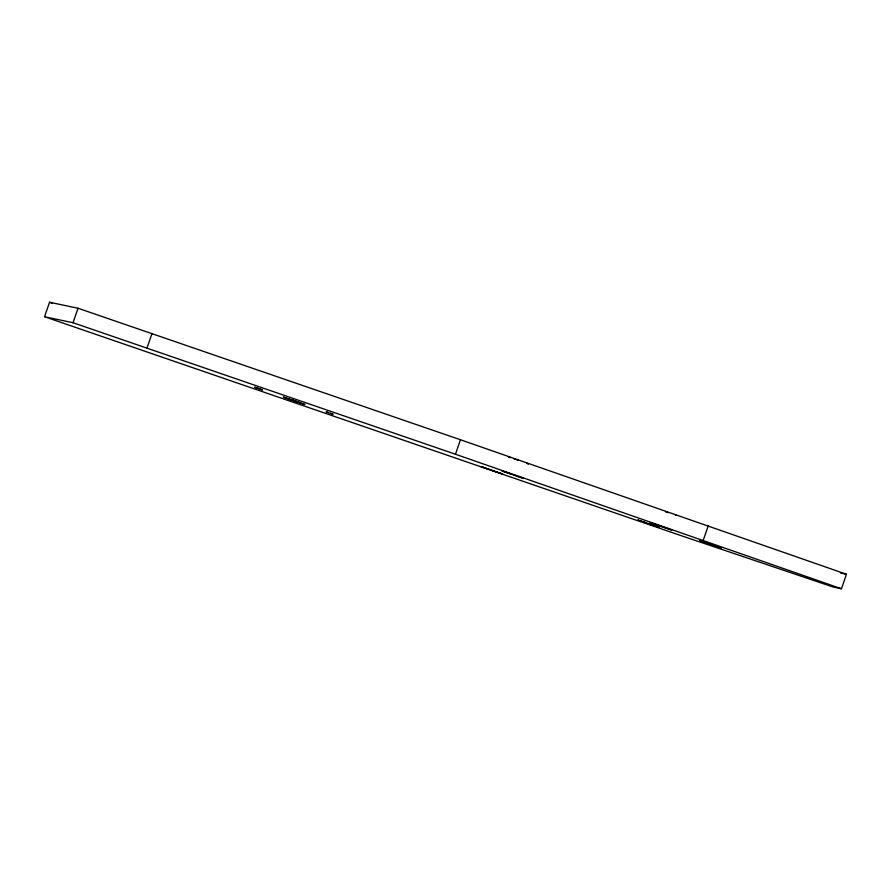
<?xml version="1.0" encoding="UTF-8"?>
<svg xmlns="http://www.w3.org/2000/svg" width="891" height="891" viewBox="0 0 891 891"><rect width="100%" height="100%" fill="white"/><g stroke="black" fill="none" stroke-linecap="round" stroke-linejoin="round"><path stroke-width="1.34" d="M44.55 316.739L49.54 302.249L78.018 308.241L460.458 439.753L846.45 574.261L841.46 588.751L832.985 586.969L680.123 535.302L44.55 316.739L73.029 322.731L455.479 454.243L841.46 588.751M73.029 322.731L78.018 308.241M147.026 348.002L152.016 333.512M455.479 454.243L460.458 439.753M703.289 540.169L708.278 525.679M840.391 572.98L846.45 574.261M527.06 463.431L528.218 463.821M508.561 457.016L510.354 457.629M513.539 458.709L515.31 459.322M510.32 473.812L501.956 470.971L523.685 478.456L513.138 474.78M291.201 399.914L289.118 399.201L291.958 400.204M294.242 400.683L291.179 399.636L294.019 400.638M259.571 388.91L262.633 389.946L254.67 387.206L258.769 388.599M296.636 401.696L304.989 404.536L283.271 397.052L297.082 401.952L294.019 400.905M330.528 413.346C340.195 416.643 319.357 409.47 328.467 412.633M708 543.31L699.635 540.469L721.365 547.954L710.183 544.145M646.142 522.817L637.789 519.976L659.518 527.461L648.336 523.652M489.304 469.39L480.951 466.55L502.669 474.034L491.498 470.225M516.245 459.645L518.128 460.291M665.454 511.712L668.272 512.681M291.624 399.892L299.142 402.387L296.302 401.395M49.54 302.249L52.157 303.163M508.249 456.949L509.908 457.529M675.333 515.054L676.347 515.41M527.372 463.498L528.385 463.855M650.374 522.672L671.647 530.011L650.374 522.672"/></g></svg>
